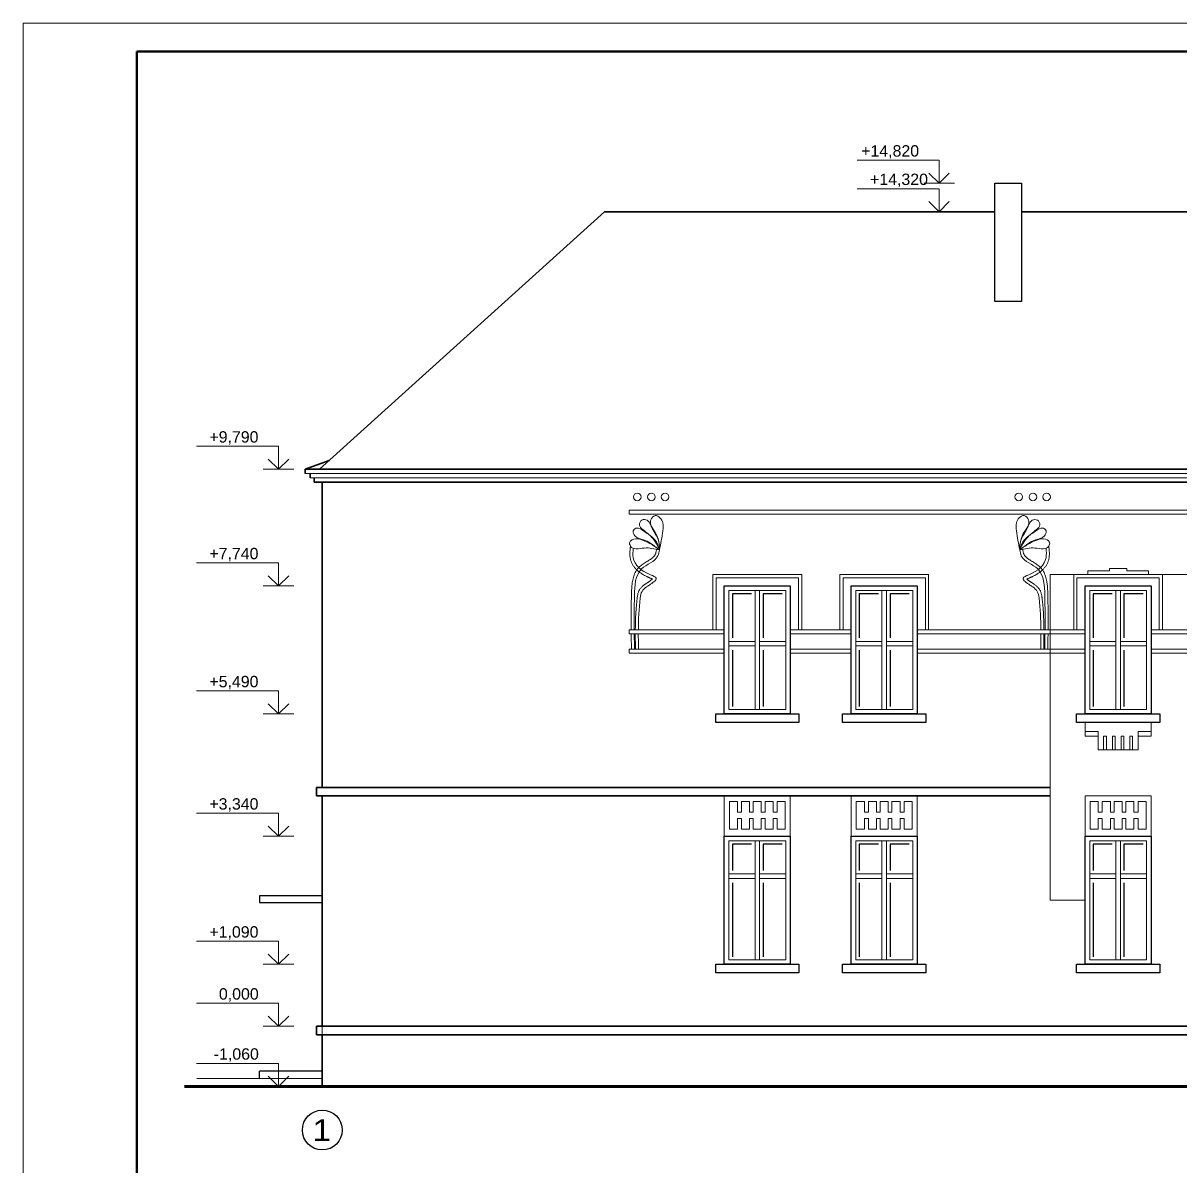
# Model space of a CAD drawing. Header units: millimetres. Extents: x 752233 to 2620908, y -654617 to -58944.
# Drawn here: x 1306958 to 1327299, y -292714 to -272613 of the extents above; entities that cross this region are included whole.
import ezdxf

# ---------------------------------------------------------------- set-up
doc = ezdxf.new("R2010")
doc.units = ezdxf.units.MM
doc.header["$LTSCALE"] = 90
doc.linetypes.add('DASHDOT', pattern=[25.4, 12.7, -6.35, 0, -6.35])
doc.layers.get('0').update_dxf_attribs({"lineweight": 15})
doc.layers.add('Frame', color=3, linetype='Continuous', lineweight=0, plot=False)
doc.styles.add('ar40', font='ar.shx', dxfattribs={"width": 0.8})
doc.styles.add('style2', font='ARIAL.TTF')

# ---------------------------------------------------------------- blocks, each defined once
blk = doc.blocks.new('otmet_tl')
at = {"color": 0, "linetype": 'ByBlock'}
for p, q in [((-16, 4.5), (0, 4.5)), ((0, 0), (0, 4.5)), ((-3, 0), (3, 0)), ((0, 0), (-2, 2)), ((2, 2), (0, 0))]:
    blk.add_line(p, q, dxfattribs=at)
at = {"color": 0, "linetype": 'ByBlock', "style": 'ar40', "width": 0.9}
blk.add_attdef('OTM', (-12.9, 5.7), '', height=2, dxfattribs=at)

msp = doc.modelspace()

# ---------------------------------------------------------------- linework, layer by layer
at = {"color": 250, "linetype": 'ByBlock', "ltscale": 4}
for p, q in [((1306957.9, -272613.1), (1306957.9, -312763.1)), ((1393313.3, -272613.1), (1306957.9, -272613.1))]:
    msp.add_line(p, q, dxfattribs=at)
at = {"color": 7, "lineweight": 50}
for q in [(1308957.9, -312263.1), (1392813.3, -273113.1)]:
    msp.add_line((1308957.9, -273113.1), q, dxfattribs=at)
at = {"color": 250, "lineweight": 35}
for p, q in [((1317173.4, -275927.7), (1312162.2, -280454.6)), ((1324031.7, -275927.7), (1317173.4, -275927.7)), ((1331409.3, -275927.7), (1324501.7, -275927.7)), ((1311913.4, -280454.6), (1312336.3, -280297.3)), ((1311913.4, -280529.6), (1311913.4, -280454.6)), ((1338903.4, -280454.6), (1311913.4, -280454.6)), ((1312003.4, -280604.6), (1312003.4, -280529.6)), ((1312073.4, -280679.6), (1312073.4, -280604.6)), ((1338743.4, -280679.6), (1312073.4, -280679.6)), ((1312213.4, -286044.6), (1312213.4, -280679.6)), ((1312113.4, -286194.6), (1312113.4, -286044.6)), ((1325003.8, -286044.6), (1312113.4, -286044.6)), ((1325003.8, -286194.6), (1312113.4, -286194.6)), ((1312213.4, -290244.6), (1312213.4, -286194.6)), ((1312113.4, -290394.6), (1312113.4, -290244.6)), ((1345903.4, -290244.6), (1312113.4, -290244.6)), ((1345903.4, -290394.6), (1312113.4, -290394.6)), ((1312213.4, -290394.6), (1312213.4, -291300.2))]:
    msp.add_line(p, q, dxfattribs=at)
at = {"color": 250, "lineweight": 15}
for p, q in [((1338903.4, -280529.6), (1311913.4, -280529.6)), ((1338813.4, -280604.6), (1312003.4, -280604.6)), ((1317603.4, -281174.2), (1338653.4, -281174.2)), ((1317603.4, -281244.2), (1317603.4, -281174.2)), ((1317603.4, -281244.2), (1338653.4, -281244.2)), ((1325003.8, -288029.6), (1325003.8, -282304.6)), ((1325416.8, -282304.6), (1325003.8, -282304.6)), ((1326976.8, -282304.6), (1327646.8, -282304.6)), ((1319816.8, -282584.6), (1319816.8, -284674.6)), ((1319896.8, -282584.6), (1319896.8, -284674.6)), ((1322046.8, -282584.6), (1322046.8, -284674.6)), ((1322126.8, -282584.6), (1322126.8, -284674.6)), ((1326156.8, -282584.6), (1326156.8, -284674.6)), ((1326236.8, -282584.6), (1326236.8, -284674.6)), ((1317603.4, -283274.2), (1319276.8, -283274.2)), ((1317603.4, -283344.2), (1317603.4, -283274.2)), ((1317603.4, -283344.2), (1319276.8, -283344.2)), ((1319076.8, -283274.2), (1319276.8, -283274.2)), ((1320436.8, -283274.2), (1320636.8, -283274.2)), ((1320436.8, -283274.2), (1321506.8, -283274.2)), ((1320436.8, -283344.2), (1321506.8, -283344.2)), ((1321306.8, -283274.2), (1321506.8, -283274.2)), ((1322666.8, -283274.2), (1322866.8, -283274.2)), ((1322666.8, -283274.2), (1325616.8, -283274.2)), ((1322666.8, -283344.2), (1325616.8, -283344.2)), ((1325416.8, -283274.2), (1325616.8, -283274.2)), ((1326776.8, -283274.2), (1326976.8, -283274.2)), ((1326776.8, -283274.2), (1327846.8, -283274.2)), ((1326776.8, -283344.2), (1327846.8, -283344.2)), ((1319356.8, -283479.2), (1319816.8, -283479.2)), ((1319896.8, -283479.2), (1320356.8, -283479.2)), ((1321586.8, -283479.2), (1322046.8, -283479.2)), ((1322126.8, -283479.2), (1322586.8, -283479.2)), ((1325696.8, -283479.2), (1326156.8, -283479.2)), ((1326236.8, -283479.2), (1326696.8, -283479.2)), ((1317603.4, -283614.2), (1319276.8, -283614.2)), ((1317603.4, -283684.2), (1317603.4, -283614.2)), ((1317603.4, -283684.2), (1319276.8, -283684.2)), ((1319356.8, -283559.2), (1319816.8, -283559.2)), ((1319896.8, -283559.2), (1320356.8, -283559.2)), ((1320436.8, -283614.2), (1321506.8, -283614.2)), ((1320436.8, -283684.2), (1321506.8, -283684.2)), ((1321586.8, -283559.2), (1322046.8, -283559.2)), ((1322126.8, -283559.2), (1322586.8, -283559.2)), ((1322666.8, -283614.2), (1325616.8, -283614.2)), ((1322666.8, -283684.2), (1325616.8, -283684.2)), ((1325696.8, -283559.2), (1326156.8, -283559.2)), ((1326236.8, -283559.2), (1326696.8, -283559.2)), ((1326776.8, -283614.2), (1327846.8, -283614.2)), ((1326776.8, -283684.2), (1327846.8, -283684.2)), ((1325941.5, -285144.6), (1325990.2, -285144.6)), ((1325941.5, -285144.6), (1325941.5, -285384.6)), ((1325990.2, -285144.6), (1325990.2, -285384.6)), ((1326095, -285144.6), (1326143.7, -285144.6)), ((1326095, -285144.6), (1326095, -285384.6)), ((1326143.7, -285144.6), (1326143.7, -285384.6)), ((1326249.9, -285144.6), (1326298.6, -285144.6)), ((1326249.9, -285144.6), (1326249.9, -285384.6)), ((1326298.6, -285144.6), (1326298.6, -285384.6)), ((1326403.4, -285144.6), (1326452, -285144.6)), ((1326403.4, -285144.6), (1326403.4, -285384.6)), ((1326452, -285144.6), (1326452, -285384.6)), ((1319507.5, -286291.1), (1319507.5, -286479.2)), ((1319578.4, -286291.1), (1319578.4, -286479.2)), ((1319720.1, -286291.1), (1319720.1, -286479.2)), ((1319785.9, -286291.1), (1319785.9, -286479.2)), ((1319927.6, -286291.1), (1319927.6, -286479.2)), ((1319993.5, -286291.1), (1319993.5, -286479.2)), ((1320135.2, -286291.1), (1320135.2, -286479.2)), ((1320206.1, -286291.1), (1320206.1, -286479.2)), ((1321737.5, -286291.1), (1321737.5, -286479.2)), ((1321808.4, -286291.1), (1321808.4, -286479.2)), ((1321950.1, -286291.1), (1321950.1, -286479.2)), ((1322015.9, -286291.1), (1322015.9, -286479.2)), ((1322157.6, -286291.1), (1322157.6, -286479.2)), ((1322223.5, -286291.1), (1322223.5, -286479.2)), ((1322365.2, -286291.1), (1322365.2, -286479.2)), ((1322436.1, -286291.1), (1322436.1, -286479.2)), ((1325847.5, -286291.1), (1325847.5, -286479.2)), ((1325918.4, -286291.1), (1325918.4, -286479.2)), ((1326060.1, -286291.1), (1326060.1, -286479.2)), ((1326125.9, -286291.1), (1326125.9, -286479.2)), ((1326267.6, -286291.1), (1326267.6, -286479.2)), ((1326333.5, -286291.1), (1326333.5, -286479.2)), ((1326475.2, -286291.1), (1326475.2, -286479.2)), ((1326546.1, -286291.1), (1326546.1, -286479.2)), ((1319507.5, -286479.2), (1319578.4, -286479.2)), ((1319507.5, -286592.8), (1319578.4, -286592.8)), ((1319507.5, -286592.8), (1319507.5, -286781)), ((1319578.4, -286592.8), (1319578.4, -286781)), ((1319720.1, -286479.2), (1319785.9, -286479.2)), ((1319720.1, -286592.8), (1319785.9, -286592.8)), ((1319720.1, -286592.8), (1319720.1, -286781)), ((1319785.9, -286592.8), (1319785.9, -286781)), ((1319927.6, -286479.2), (1319993.5, -286479.2)), ((1319927.6, -286592.8), (1319993.5, -286592.8)), ((1319927.6, -286592.8), (1319927.6, -286781)), ((1319993.5, -286592.8), (1319993.5, -286781)), ((1320135.2, -286479.2), (1320206.1, -286479.2)), ((1320135.2, -286592.8), (1320206.1, -286592.8)), ((1320135.2, -286592.8), (1320135.2, -286781)), ((1320206.1, -286592.8), (1320206.1, -286781)), ((1321737.5, -286479.2), (1321808.4, -286479.2)), ((1321737.5, -286592.8), (1321808.4, -286592.8)), ((1321737.5, -286592.8), (1321737.5, -286781)), ((1321808.4, -286592.8), (1321808.4, -286781)), ((1321950.1, -286479.2), (1322015.9, -286479.2)), ((1321950.1, -286592.8), (1322015.9, -286592.8)), ((1321950.1, -286592.8), (1321950.1, -286781)), ((1322015.9, -286592.8), (1322015.9, -286781)), ((1322157.6, -286479.2), (1322223.5, -286479.2)), ((1322157.6, -286592.8), (1322223.5, -286592.8)), ((1322157.6, -286592.8), (1322157.6, -286781)), ((1322223.5, -286592.8), (1322223.5, -286781)), ((1322365.2, -286479.2), (1322436.1, -286479.2)), ((1322365.2, -286592.8), (1322436.1, -286592.8)), ((1322365.2, -286592.8), (1322365.2, -286781)), ((1322436.1, -286592.8), (1322436.1, -286781)), ((1325847.5, -286479.2), (1325918.4, -286479.2)), ((1325847.5, -286592.8), (1325918.4, -286592.8)), ((1325847.5, -286592.8), (1325847.5, -286781)), ((1325918.4, -286592.8), (1325918.4, -286781)), ((1326060.1, -286479.2), (1326125.9, -286479.2)), ((1326060.1, -286592.8), (1326125.9, -286592.8)), ((1326060.1, -286592.8), (1326060.1, -286781)), ((1326125.9, -286592.8), (1326125.9, -286781)), ((1326267.6, -286479.2), (1326333.5, -286479.2)), ((1326267.6, -286592.8), (1326333.5, -286592.8)), ((1326267.6, -286592.8), (1326267.6, -286781)), ((1326333.5, -286592.8), (1326333.5, -286781)), ((1326475.2, -286479.2), (1326546.1, -286479.2)), ((1326475.2, -286592.8), (1326546.1, -286592.8)), ((1326475.2, -286592.8), (1326475.2, -286781)), ((1326546.1, -286592.8), (1326546.1, -286781)), ((1319816.8, -286984.6), (1319816.8, -289074.6)), ((1319896.8, -286984.6), (1319896.8, -289074.6)), ((1322046.8, -286984.6), (1322046.8, -289074.6)), ((1322126.8, -286984.6), (1322126.8, -289074.6)), ((1326156.8, -286984.6), (1326156.8, -289074.6)), ((1326236.8, -286984.6), (1326236.8, -289074.6)), ((1319356.8, -287567), (1319816.8, -287567)), ((1319896.8, -287567), (1320356.8, -287567)), ((1321586.8, -287567), (1322046.8, -287567)), ((1322126.8, -287567), (1322586.8, -287567)), ((1325696.8, -287567), (1326156.8, -287567)), ((1326236.8, -287567), (1326696.8, -287567)), ((1319356.8, -287647), (1319816.8, -287647)), ((1319896.8, -287647), (1320356.8, -287647)), ((1321586.8, -287647), (1322046.8, -287647)), ((1322126.8, -287647), (1322586.8, -287647)), ((1325696.8, -287647), (1326156.8, -287647)), ((1326236.8, -287647), (1326696.8, -287647)), ((1325616.8, -288029.6), (1325003.8, -288029.6)), ((1312213.4, -291162.4), (1310012.1, -291162.4))]:
    msp.add_line(p, q, dxfattribs=at)
at = {"color": 1, "linetype": 'DASHDOT', "ltscale": 0.9}
msp.add_line((1312213.4, -290241.8), (1312213.4, -291717.8), dxfattribs=at)
at = {"color": 250, "lineweight": 25}
for p in [(1312213.4, -291029.8), (1311113.4, -291162.4)]:
    msp.add_line(p, (1311113.4, -291029.8), dxfattribs=at)
at = {"color": 250, "lineweight": 60}
msp.add_line((1391199.6, -291300.2), (1309795.2, -291300.2), dxfattribs=at)
at = {"color": 250, "lineweight": 30}
for points in [[(1324501.7, -275427.7), (1324501.7, -277506.8), (1324031.7, -277506.8), (1324031.7, -275427.7)], [(1319276.8, -282504.6), (1320436.8, -282504.6), (1320436.8, -284754.6), (1319276.8, -284754.6)], [(1321506.8, -282504.6), (1322666.8, -282504.6), (1322666.8, -284754.6), (1321506.8, -284754.6)], [(1325616.8, -282504.6), (1326776.8, -282504.6), (1326776.8, -284754.6), (1325616.8, -284754.6)], [(1319126.8, -284754.6), (1320586.8, -284754.6), (1320586.8, -284904.6), (1319126.8, -284904.6)], [(1321356.8, -284754.6), (1322816.8, -284754.6), (1322816.8, -284904.6), (1321356.8, -284904.6)], [(1325466.8, -284754.6), (1326926.8, -284754.6), (1326926.8, -284904.6), (1325466.8, -284904.6)], [(1319276.8, -286904.6), (1320436.8, -286904.6), (1320436.8, -289154.6), (1319276.8, -289154.6)], [(1321506.8, -286904.6), (1322666.8, -286904.6), (1322666.8, -289154.6), (1321506.8, -289154.6)], [(1325616.8, -286904.6), (1326776.8, -286904.6), (1326776.8, -289154.6), (1325616.8, -289154.6)], [(1319126.8, -289154.6), (1320586.8, -289154.6), (1320586.8, -289304.6), (1319126.8, -289304.6)], [(1321356.8, -289154.6), (1322816.8, -289154.6), (1322816.8, -289304.6), (1321356.8, -289304.6)], [(1325466.8, -289154.6), (1326926.8, -289154.6), (1326926.8, -289304.6), (1325466.8, -289304.6)]]:
    msp.add_lwpolyline(points, close=True, dxfattribs=at)
at = {"color": 250, "lineweight": 15}
for points in [[(1319076.8, -283274.2), (1319076.8, -282304.6), (1320636.8, -282304.6), (1320636.8, -283274.2)], [(1321306.8, -283274.2), (1321306.8, -282304.6), (1322866.8, -282304.6), (1322866.8, -283274.2)], [(1325416.8, -283274.2), (1325416.8, -282304.6), (1326976.8, -282304.6), (1326976.8, -283274.2)], [(1325664.2, -282304.6), (1325664.2, -282239.1), (1326045.1, -282239.1), (1326045.1, -282199.3), (1326196.8, -282199.3)], [(1326729.4, -282304.6), (1326729.4, -282239.1), (1326348.5, -282239.1), (1326348.5, -282199.3), (1326196.8, -282199.3)], [(1319133.6, -283274.2), (1319133.6, -282361.4), (1320580, -282361.4), (1320580, -283274.2)], [(1321363.6, -283274.2), (1321363.6, -282361.4), (1322810, -282361.4), (1322810, -283274.2)], [(1325473.6, -283274.2), (1325473.6, -282361.4), (1326920, -282361.4), (1326920, -283274.2)], [(1325616.8, -284904.6), (1325616.8, -285144.6), (1325846.8, -285144.6), (1325846.8, -285384.6), (1326546.8, -285384.6), (1326546.8, -285144.6), (1326776.8, -285144.6), (1326776.8, -284904.6)], [(1325616.8, -285064.6), (1325846.8, -285064.6), (1325846.8, -285144.6)], [(1326776.8, -285064.6), (1326546.8, -285064.6), (1326546.8, -285144.6)], [(1319507.5, -286781), (1319365.8, -286781), (1319365.8, -286291.1), (1319507.5, -286291.1)], [(1319578.4, -286291.1), (1319720.1, -286291.1)], [(1319785.9, -286291.1), (1319927.6, -286291.1)], [(1320135.2, -286291.1), (1319993.5, -286291.1)], [(1320206.1, -286781), (1320347.8, -286781), (1320347.8, -286291.1), (1320206.1, -286291.1)], [(1321737.5, -286781), (1321595.8, -286781), (1321595.8, -286291.1), (1321737.5, -286291.1)], [(1321808.4, -286291.1), (1321950.1, -286291.1)], [(1322015.9, -286291.1), (1322157.6, -286291.1)], [(1322365.2, -286291.1), (1322223.5, -286291.1)], [(1322436.1, -286781), (1322577.8, -286781), (1322577.8, -286291.1), (1322436.1, -286291.1)], [(1325847.5, -286781), (1325705.8, -286781), (1325705.8, -286291.1), (1325847.5, -286291.1)], [(1325918.4, -286291.1), (1326060.1, -286291.1)], [(1326125.9, -286291.1), (1326267.6, -286291.1)], [(1326475.2, -286291.1), (1326333.5, -286291.1)], [(1326546.1, -286781), (1326687.8, -286781), (1326687.8, -286291.1), (1326546.1, -286291.1)], [(1319720.1, -286781), (1319578.4, -286781)], [(1319927.6, -286781), (1319785.9, -286781)], [(1319993.5, -286781), (1320135.2, -286781)], [(1321950.1, -286781), (1321808.4, -286781)], [(1322157.6, -286781), (1322015.9, -286781)], [(1322223.5, -286781), (1322365.2, -286781)], [(1326060.1, -286781), (1325918.4, -286781)], [(1326267.6, -286781), (1326125.9, -286781)], [(1326333.5, -286781), (1326475.2, -286781)]]:
    msp.add_lwpolyline(points, dxfattribs=at)
for points in [[(1319356.8, -282584.6), (1320356.8, -282584.6), (1320356.8, -284674.6), (1319356.8, -284674.6)], [(1321586.8, -282584.6), (1322586.8, -282584.6), (1322586.8, -284674.6), (1321586.8, -284674.6)], [(1325696.8, -282584.6), (1326696.8, -282584.6), (1326696.8, -284674.6), (1325696.8, -284674.6)], [(1319276.8, -286194.6), (1320436.8, -286194.6), (1320436.8, -286904.6), (1319276.8, -286904.6)], [(1321506.8, -286194.6), (1322666.8, -286194.6), (1322666.8, -286904.6), (1321506.8, -286904.6)], [(1325616.8, -286194.6), (1326776.8, -286194.6), (1326776.8, -286904.6), (1325616.8, -286904.6)], [(1319356.8, -286984.6), (1320356.8, -286984.6), (1320356.8, -289074.6), (1319356.8, -289074.6)], [(1321586.8, -286984.6), (1322586.8, -286984.6), (1322586.8, -289074.6), (1321586.8, -289074.6)], [(1325696.8, -286984.6), (1326696.8, -286984.6), (1326696.8, -289074.6), (1325696.8, -289074.6)]]:
    msp.add_lwpolyline(points, close=True, dxfattribs=at)
at = {"color": 250, "lineweight": 30}
for points in [[(1319754.1, -282641.7), (1319419.5, -282641.7), (1319419.5, -283415.2)], [(1320294.1, -282641.7), (1319959.5, -282641.7), (1319959.5, -283415.2)], [(1321984.1, -282641.7), (1321649.5, -282641.7), (1321649.5, -283415.2)], [(1322524.1, -282641.7), (1322189.5, -282641.7), (1322189.5, -283415.2)], [(1326094.1, -282641.7), (1325759.5, -282641.7), (1325759.5, -283415.2)], [(1326634.1, -282641.7), (1326299.5, -282641.7), (1326299.5, -283415.2)], [(1319419.5, -283632.4), (1319419.5, -284626)], [(1319959.5, -283632.4), (1319959.5, -284626)], [(1321649.5, -283632.4), (1321649.5, -284626)], [(1322189.5, -283632.4), (1322189.5, -284626)], [(1325759.5, -283632.4), (1325759.5, -284626)], [(1326299.5, -283632.4), (1326299.5, -284626)], [(1319754.1, -287041.7), (1319419.5, -287041.7), (1319419.5, -287503)], [(1320294.1, -287041.7), (1319959.5, -287041.7), (1319959.5, -287503)], [(1321984.1, -287041.7), (1321649.5, -287041.7), (1321649.5, -287503)], [(1322524.1, -287041.7), (1322189.5, -287041.7), (1322189.5, -287503)], [(1326094.1, -287041.7), (1325759.5, -287041.7), (1325759.5, -287503)], [(1326634.1, -287041.7), (1326299.5, -287041.7), (1326299.5, -287503)], [(1319419.5, -287720.2), (1319419.5, -289026)], [(1319959.5, -287720.2), (1319959.5, -289026)], [(1321649.5, -287720.2), (1321649.5, -289026)], [(1322189.5, -287720.2), (1322189.5, -289026)], [(1325759.5, -287720.2), (1325759.5, -289026)], [(1326299.5, -287720.2), (1326299.5, -289026)]]:
    msp.add_lwpolyline(points, dxfattribs=at)
at = {"color": 250, "lineweight": 25}
msp.add_lwpolyline([(1312213.4, -287949.8), (1311113.4, -287949.8), (1311113.4, -288069.8), (1312213.4, -288069.8)], close=True, dxfattribs=at)
at = {"color": 250, "lineweight": 15}
for centre in [(1317747.2, -280940.3), (1317997.2, -280940.3), (1318235.6, -280940.3), (1324450.7, -280940.3), (1324700.7, -280940.3), (1324939.1, -280940.3)]:
    msp.add_circle(centre, 66.6, dxfattribs=at)
at = {"color": 7, "lineweight": 30, "ltscale": 2}
msp.add_circle((1312213.6, -292067.8), 350, dxfattribs=at)
at = {"color": 250, "lineweight": 15}
for points in [[(1318138.9, -281871.4), (1318197.3, -281536), (1318197.3, -281394.3), (1318146.7, -281306.8), (1318062.1, -281267), (1317985.4, -281343.8), (1317985.4, -281429.9), (1318051, -281543.6), (1318127, -281720.6), (1318138.9, -281871.4)], [(1324468.3, -281871.4), (1324409.9, -281536), (1324409.9, -281394.3), (1324460.5, -281306.8), (1324545, -281267), (1324621.8, -281343.8), (1324621.8, -281429.9), (1324556.1, -281543.6), (1324480.2, -281720.6), (1324468.3, -281871.4)], [(1318138.9, -281871.4), (1317972.4, -281619.7), (1317845.3, -281532.1), (1317743.3, -281486.4), (1317676.9, -281535.1), (1317706.7, -281626.7), (1317860.2, -281694.6), (1317976.8, -281752.8), (1318138.9, -281871.4)], [(1318138.9, -281871.4), (1318104.9, -281660.1), (1318013.6, -281508.7), (1317899.7, -281339.8), (1317810.3, -281362), (1317791.2, -281453.2), (1317866.4, -281532.2), (1317962.3, -281609.2), (1318083.2, -281729.5), (1318138.9, -281871.4)], [(1324468.3, -281871.4), (1324502.2, -281660.1), (1324593.6, -281508.7), (1324707.5, -281339.8), (1324796.8, -281362), (1324816, -281453.2), (1324740.8, -281532.2), (1324644.9, -281609.2), (1324523.9, -281729.5), (1324468.3, -281871.4)], [(1324468.3, -281871.4), (1324634.8, -281619.7), (1324761.9, -281532.1), (1324863.8, -281486.4), (1324930.2, -281535.1), (1324900.4, -281626.7), (1324747, -281694.6), (1324630.4, -281752.8), (1324468.3, -281871.4)], [(1318138.9, -281871.4), (1317872, -281837.7), (1317726.7, -281851.4), (1317630.4, -281808.1), (1317615.2, -281733.7), (1317723, -281677.2), (1317854.9, -281703.8), (1317968.7, -281756.7), (1318138.9, -281871.4)], [(1324468.3, -281871.4), (1324735.2, -281837.7), (1324880.5, -281851.4), (1324976.8, -281808.1), (1324992, -281733.7), (1324884.2, -281677.2), (1324752.3, -281703.8), (1324638.5, -281756.7), (1324468.3, -281871.4)], [(1317676.5, -281841.1), (1317676.5, -282006.7), (1317979.2, -282309.3), (1318080.6, -282367.9), (1317960, -282488.5), (1317908.7, -282522.7)], [(1324930.6, -281841.1), (1324930.6, -282006.7), (1324628, -282309.3), (1324526.6, -282367.9), (1324647.2, -282488.5), (1324698.5, -282522.7)]]:
    msp.add_spline(points, degree=3, dxfattribs=at)
for points, knots in [([(1317630, -281807.6), (1317622.6, -281849.6), (1317621.6, -281862.4), (1317619.8, -281888.4), (1317619.1, -281901.6), (1317618.2, -281928.1), (1317618.1, -281941.5), (1317618.8, -281968.4), (1317619.7, -281982), (1317622.1, -282002.2), (1317623.1, -282008.9), (1317625.9, -282025.2), (1317628, -282034.8), (1317632.9, -282053.6), (1317635.8, -282062.8), (1317644.6, -282087.5), (1317651.2, -282102.6), (1317666.5, -282131.7), (1317675.2, -282145.8), (1317694.3, -282172.8), (1317704.7, -282185.8), (1317727.2, -282210.8), (1317739.3, -282222.7), (1317764.9, -282245.6), (1317778.4, -282256.6), (1317806.8, -282277.5), (1317821.7, -282287.6), (1317861.5, -282312.1), (1317887.3, -282325.9), (1317919.6, -282341.2), (1317924.8, -282343.6), (1317933.9, -282347.7), (1317937.6, -282349.4), (1317944.3, -282352.3), (1317947.2, -282353.5), (1317952.1, -282355.6), (1317954.1, -282356.4), (1317958.4, -282358.2), (1317960.6, -282359.1), (1317964.9, -282360.9), (1317967.1, -282361.7), (1317973.5, -282364.3), (1317977.7, -282366), (1317987.4, -282369.9), (1317992.9, -282372.1), (1318003.1, -282376.3), (1318007.9, -282378.4), (1318013.6, -282380.9), (1318014.8, -282381.5), (1318016, -282382)], [0, 0, 0, 0, 36.8265915, 36.8265915, 73.653183, 73.653183, 110.4797745, 110.4797745, 147.306366, 147.306366, 165.3550279, 165.3550279, 191.4630406, 191.4630406, 217.5710533, 217.5710533, 262.3217464, 262.3217464, 307.0724395, 307.0724395, 351.8231327, 351.8231327, 396.5738258, 396.5738258, 441.3245189, 441.3245189, 486.0752121, 486.0752121, 556.2493509, 556.2493509, 569.5589449, 569.5589449, 579.1058559, 579.1058559, 586.2364172, 586.2364172, 591.2998485, 591.2998485, 596.6770537, 596.6770537, 602.0542588, 602.0542588, 612.8086691, 612.8086691, 627.5065501, 627.5065501, 642.2044311, 642.2044311, 646.478024, 646.478024, 646.478024, 646.478024]), ([(1318087.2, -281859.5), (1318085.1, -281870.8), (1318083.6, -281879.2), (1318080.4, -281895.5), (1318078.8, -281903.3), (1318075.2, -281918.1), (1318073.3, -281925), (1318069.6, -281936.7), (1318067.8, -281941.5), (1318065.3, -281947.4), (1318064.6, -281948.8), (1318063.6, -281951.1), (1318063.2, -281952), (1318061.6, -281955.2), (1318060.4, -281957.4), (1318056.4, -281964.5), (1318053.3, -281969.1), (1318046.5, -281978.3), (1318042.7, -281982.9), (1318034.5, -281991.9), (1318030, -281996.4), (1318020.4, -282005.3), (1318015.3, -282009.7), (1318004.4, -282018.4), (1317998.6, -282022.8), (1317983.5, -282033.7), (1317973.7, -282040.2), (1317953.3, -282053.2), (1317942.7, -282059.7), (1317920.9, -282072.9), (1317909.7, -282079.5), (1317887.1, -282093.3), (1317875.7, -282100.3), (1317852.9, -282115.1), (1317841.6, -282122.8), (1317819.2, -282139.2), (1317808.3, -282147.9), (1317794.9, -282159.8), (1317792.1, -282162.4), (1317787.4, -282166.8), (1317785.5, -282168.6), (1317781.9, -282172.2), (1317780.1, -282174), (1317774.7, -282179.6), (1317771.2, -282183.3), (1317761, -282194.8), (1317754.6, -282202.6), (1317739.1, -282223.4), (1317730.6, -282236.6), (1317715.1, -282263.7), (1317708.2, -282277.6), (1317695.9, -282306.1), (1317690.5, -282320.6), (1317680.8, -282350.1), (1317676.7, -282365), (1317669.4, -282395.3), (1317666.2, -282410.5), (1317659.4, -282449.8), (1317656.3, -282473.9), (1317651.5, -282522.3), (1317649.8, -282546.6), (1317647.3, -282595), (1317646.5, -282619.1), (1317645.7, -282650), (1317645.5, -282657.1), (1317645.2, -282670.4), (1317645.1, -282676.6), (1317644.8, -282689), (1317644.7, -282695.1), (1317644.3, -282713.6), (1317644.1, -282725.9), (1317643.4, -282762.6), (1317643, -282786.9), (1317642, -282859.3), (1317641.5, -282906.8), (1317640.6, -283047.8), (1317640.7, -283139.4), (1317641.3, -283244.6), (1317641.4, -283259.4), (1317641.5, -283274.2)], [0, 0, 0, 0, 25.7332937, 25.7332937, 51.4665874, 51.4665874, 77.199881, 77.199881, 97.9560649, 97.9560649, 104.5029014, 104.5029014, 108.9260735, 108.9260735, 120.4320502, 120.4320502, 144.7137772, 144.7137772, 168.9955042, 168.9955042, 193.2772312, 193.2772312, 217.5589582, 217.5589582, 241.8406852, 241.8406852, 278.6745863, 278.6745863, 315.5084874, 315.5084874, 352.3423885, 352.3423885, 389.1762896, 389.1762896, 426.0101907, 426.0101907, 462.8440918, 462.8440918, 472.7566319, 472.7566319, 479.4596739, 479.4596739, 486.1627158, 486.1627158, 499.5687998, 499.5687998, 526.3809676, 526.3809676, 568.5230853, 568.5230853, 610.6652029, 610.6652029, 652.8073206, 652.8073206, 694.9494382, 694.9494382, 737.0915559, 737.0915559, 802.4284236, 802.4284236, 867.7652914, 867.7652914, 933.1021591, 933.1021591, 952.56603, 952.56603, 969.774606, 969.774606, 986.983182, 986.983182, 1021.400334, 1021.400334, 1090.2346379, 1090.2346379, 1227.9032457, 1227.9032457, 1503.2404614, 1503.2404614, 1548.581059, 1548.581059, 1548.581059, 1548.581059]), ([(1318138.9, -281871.4), (1318132.4, -281907.5), (1318103.7, -282068.7), (1317714.4, -282175.7), (1317693.7, -282723), (1317693.2, -283082.6), (1317694.6, -283274.2)], [0, 0, 0, 0, 106.6883158, 475.3530894, 960.781268, 1548.9696341, 1548.9696341, 1548.9696341, 1548.9696341]), ([(1324468.3, -281871.4), (1324474.8, -281907.5), (1324503.5, -282068.7), (1324892.8, -282175.7), (1324913.4, -282723), (1324914, -283082.6), (1324912.6, -283274.2)], [0, 0, 0, 0, 106.6883158, 475.3530894, 960.781268, 1548.9696341, 1548.9696341, 1548.9696341, 1548.9696341]), ([(1324520, -281859.5), (1324522.1, -281870.8), (1324523.6, -281879.2), (1324526.8, -281895.5), (1324528.4, -281903.3), (1324532, -281918.1), (1324533.9, -281925), (1324537.6, -281936.7), (1324539.4, -281941.5), (1324541.9, -281947.4), (1324542.5, -281948.8), (1324543.6, -281951.1), (1324544, -281952), (1324545.6, -281955.2), (1324546.8, -281957.4), (1324550.8, -281964.5), (1324553.9, -281969.1), (1324560.7, -281978.3), (1324564.5, -281982.9), (1324572.7, -281991.9), (1324577.2, -281996.4), (1324586.8, -282005.3), (1324591.9, -282009.7), (1324602.8, -282018.4), (1324608.6, -282022.8), (1324623.7, -282033.7), (1324633.5, -282040.2), (1324653.8, -282053.2), (1324664.5, -282059.7), (1324686.3, -282072.9), (1324697.5, -282079.5), (1324720.1, -282093.3), (1324731.5, -282100.3), (1324754.3, -282115.1), (1324765.6, -282122.8), (1324787.9, -282139.2), (1324798.9, -282147.9), (1324812.3, -282159.8), (1324815.1, -282162.4), (1324819.8, -282166.8), (1324821.6, -282168.6), (1324825.3, -282172.2), (1324827.1, -282174), (1324832.5, -282179.6), (1324836, -282183.3), (1324846.1, -282194.8), (1324852.5, -282202.6), (1324868, -282223.4), (1324876.6, -282236.6), (1324892.1, -282263.7), (1324899, -282277.6), (1324911.3, -282306.1), (1324916.7, -282320.6), (1324926.3, -282350.1), (1324930.5, -282365), (1324937.8, -282395.3), (1324940.9, -282410.5), (1324947.8, -282449.8), (1324950.9, -282473.9), (1324955.7, -282522.3), (1324957.4, -282546.6), (1324959.9, -282595), (1324960.6, -282619.1), (1324961.5, -282650), (1324961.6, -282657.1), (1324961.9, -282670.4), (1324962.1, -282676.6), (1324962.3, -282689), (1324962.5, -282695.1), (1324962.9, -282713.6), (1324963.1, -282725.9), (1324963.8, -282762.6), (1324964.2, -282786.9), (1324965.2, -282859.3), (1324965.7, -282906.8), (1324966.6, -283047.8), (1324966.5, -283139.4), (1324965.9, -283244.6), (1324965.8, -283259.4), (1324965.7, -283274.2)], [0, 0, 0, 0, 25.7332937, 25.7332937, 51.4665874, 51.4665874, 77.199881, 77.199881, 97.9560649, 97.9560649, 104.5029014, 104.5029014, 108.9260735, 108.9260735, 120.4320502, 120.4320502, 144.7137772, 144.7137772, 168.9955042, 168.9955042, 193.2772312, 193.2772312, 217.5589582, 217.5589582, 241.8406852, 241.8406852, 278.6745863, 278.6745863, 315.5084874, 315.5084874, 352.3423885, 352.3423885, 389.1762896, 389.1762896, 426.0101907, 426.0101907, 462.8440918, 462.8440918, 472.7566319, 472.7566319, 479.4596739, 479.4596739, 486.1627158, 486.1627158, 499.5687998, 499.5687998, 526.3809676, 526.3809676, 568.5230853, 568.5230853, 610.6652029, 610.6652029, 652.8073206, 652.8073206, 694.9494382, 694.9494382, 737.0915559, 737.0915559, 802.4284236, 802.4284236, 867.7652914, 867.7652914, 933.1021591, 933.1021591, 952.56603, 952.56603, 969.774606, 969.774606, 986.983182, 986.983182, 1021.400334, 1021.400334, 1090.2346379, 1090.2346379, 1227.9032457, 1227.9032457, 1503.2404614, 1503.2404614, 1548.581059, 1548.581059, 1548.581059, 1548.581059]), ([(1324977.2, -281807.6), (1324984.5, -281849.6), (1324985.6, -281862.4), (1324987.3, -281888.4), (1324988.1, -281901.6), (1324989, -281928.1), (1324989.1, -281941.5), (1324988.3, -281968.4), (1324987.5, -281982), (1324985.1, -282002.2), (1324984.1, -282008.9), (1324981.3, -282025.2), (1324979.2, -282034.8), (1324974.3, -282053.6), (1324971.4, -282062.8), (1324962.6, -282087.5), (1324956, -282102.6), (1324940.7, -282131.7), (1324932, -282145.8), (1324912.9, -282172.8), (1324902.5, -282185.8), (1324880, -282210.8), (1324867.9, -282222.7), (1324842.3, -282245.6), (1324828.8, -282256.6), (1324800.3, -282277.5), (1324785.5, -282287.6), (1324745.7, -282312.1), (1324719.9, -282325.9), (1324687.5, -282341.2), (1324682.3, -282343.6), (1324673.3, -282347.7), (1324669.5, -282349.4), (1324662.9, -282352.3), (1324660, -282353.5), (1324655.1, -282355.6), (1324653, -282356.4), (1324648.8, -282358.2), (1324646.6, -282359.1), (1324642.3, -282360.9), (1324640.1, -282361.7), (1324633.7, -282364.3), (1324629.5, -282366), (1324619.7, -282369.9), (1324614.3, -282372.1), (1324604.1, -282376.3), (1324599.3, -282378.4), (1324593.6, -282380.9), (1324592.4, -282381.5), (1324591.2, -282382)], [0, 0, 0, 0, 36.8265915, 36.8265915, 73.653183, 73.653183, 110.4797745, 110.4797745, 147.306366, 147.306366, 165.3550279, 165.3550279, 191.4630406, 191.4630406, 217.5710533, 217.5710533, 262.3217464, 262.3217464, 307.0724395, 307.0724395, 351.8231327, 351.8231327, 396.5738258, 396.5738258, 441.3245189, 441.3245189, 486.0752121, 486.0752121, 556.2493509, 556.2493509, 569.5589449, 569.5589449, 579.1058559, 579.1058559, 586.2364172, 586.2364172, 591.2998485, 591.2998485, 596.6770537, 596.6770537, 602.0542588, 602.0542588, 612.8086691, 612.8086691, 627.5065501, 627.5065501, 642.2044311, 642.2044311, 646.478024, 646.478024, 646.478024, 646.478024]), ([(1317875.6, -282481.1), (1317869.3, -282486.2), (1317862.8, -282491.4), (1317849.6, -282502.2), (1317842.9, -282507.9), (1317829.5, -282520), (1317822.8, -282526.4), (1317811.1, -282538.7), (1317806.1, -282544.5), (1317796.3, -282556.9), (1317791.7, -282563.5), (1317786.6, -282571.7), (1317785.9, -282572.9), (1317784.4, -282575.4), (1317783.7, -282576.7), (1317781.6, -282580.4), (1317780.3, -282582.9), (1317776.5, -282590.5), (1317774.1, -282595.6), (1317768.8, -282608.6), (1317766, -282616.5), (1317761.3, -282632.2), (1317759.3, -282640), (1317755.8, -282655.5), (1317754.4, -282663.2), (1317751.8, -282678.3), (1317750.7, -282685.8), (1317749.2, -282696.5), (1317748.8, -282699.8), (1317748.1, -282705.3), (1317747.8, -282707.6), (1317747.3, -282711.6), (1317747.1, -282713.4), (1317746.6, -282717), (1317746.4, -282718.8), (1317745.7, -282724.2), (1317745.3, -282727.8), (1317744, -282738.5), (1317743.2, -282745.7), (1317740.7, -282767.1), (1317739.2, -282781.4), (1317734.8, -282824.1), (1317732.2, -282852.5), (1317725.3, -282937.2), (1317721.9, -282993.2), (1317716, -283124.6), (1317714.3, -283199.7), (1317713.7, -283274.2)], [0, 0, 0, 0, 23.358859, 23.358859, 46.717718, 46.717718, 70.076577, 70.076577, 88.6859348, 88.6859348, 107.2952926, 107.2952926, 110.5532181, 110.5532181, 113.8111436, 113.8111436, 120.3269945, 120.3269945, 133.3586964, 133.3586964, 153.5898429, 153.5898429, 173.8209894, 173.8209894, 194.0521359, 194.0521359, 214.2832824, 214.2832824, 223.5038006, 223.5038006, 229.9025305, 229.9025305, 235.051228, 235.051228, 240.1999255, 240.1999255, 250.4973205, 250.4973205, 271.0921104, 271.0921104, 312.2816903, 312.2816903, 394.66085, 394.66085, 559.4191694, 559.4191694, 783.5252183, 783.5252183, 783.5252183, 783.5252183]), ([(1317908.7, -282522.7), (1317879.3, -282546.1), (1317816.6, -282596), (1317778, -282866.8), (1317768.3, -283092.1), (1317766.7, -283274.2)], [0, 0, 0, 0, 108.8106029, 231.9528902, 783.0584501, 783.0584501, 783.0584501, 783.0584501]), ([(1318016, -282382), (1318013.1, -282384.7), (1318009.8, -282387.6), (1318002.8, -282393.5), (1317999, -282396.5), (1317991, -282402.7), (1317986.8, -282405.8), (1317978.2, -282412.1), (1317973.7, -282415.3), (1317962.6, -282423), (1317955.9, -282427.5), (1317945.3, -282434.6), (1317941.3, -282437.2), (1317935.4, -282441.1), (1317933.5, -282442.4), (1317929.9, -282444.8), (1317928.3, -282445.9), (1317925.2, -282447.9), (1317923.6, -282449), (1317919, -282452), (1317916, -282454), (1317907.3, -282459.8), (1317901.7, -282463.5), (1317890.5, -282471), (1317884.8, -282474.8), (1317879.2, -282478.5)], [786.4880645, 786.4880645, 786.4880645, 786.4880645, 800.3206237, 800.3206237, 814.1531829, 814.1531829, 827.9857421, 827.9857421, 841.8183013, 841.8183013, 862.0259874, 862.0259874, 874.2176192, 874.2176192, 880.4341109, 880.4341109, 885.5393898, 885.5393898, 890.6446687, 890.6446687, 900.8552265, 900.8552265, 921.2763421, 921.2763421, 942.8610096, 942.8610096, 942.8610096, 942.8610096]), ([(1324591.2, -282382), (1324594.1, -282384.7), (1324597.3, -282387.6), (1324604.4, -282393.5), (1324608.2, -282396.5), (1324616.2, -282402.7), (1324620.4, -282405.8), (1324629, -282412.1), (1324633.5, -282415.3), (1324644.5, -282423), (1324651.2, -282427.5), (1324661.9, -282434.6), (1324665.8, -282437.2), (1324671.7, -282441.1), (1324673.7, -282442.4), (1324677.3, -282444.8), (1324678.9, -282445.9), (1324682, -282447.9), (1324683.6, -282449), (1324688.2, -282452), (1324691.1, -282454), (1324699.9, -282459.8), (1324705.5, -282463.5), (1324716.7, -282471), (1324722.3, -282474.8), (1324727.9, -282478.5)], [786.4880645, 786.4880645, 786.4880645, 786.4880645, 800.3206237, 800.3206237, 814.1531829, 814.1531829, 827.9857421, 827.9857421, 841.8183013, 841.8183013, 862.0259874, 862.0259874, 874.2176192, 874.2176192, 880.4341109, 880.4341109, 885.5393898, 885.5393898, 890.6446687, 890.6446687, 900.8552265, 900.8552265, 921.2763421, 921.2763421, 942.8610096, 942.8610096, 942.8610096, 942.8610096]), ([(1324698.5, -282522.7), (1324727.9, -282546.1), (1324790.6, -282596), (1324829.2, -282866.8), (1324838.8, -283092.1), (1324840.4, -283274.2)], [0, 0, 0, 0, 108.8106029, 231.9528902, 783.0584501, 783.0584501, 783.0584501, 783.0584501]), ([(1324731.5, -282481.1), (1324737.8, -282486.2), (1324744.4, -282491.4), (1324757.6, -282502.2), (1324764.3, -282507.9), (1324777.7, -282520), (1324784.4, -282526.4), (1324796, -282538.7), (1324801.1, -282544.5), (1324810.8, -282556.9), (1324815.5, -282563.5), (1324820.6, -282571.7), (1324821.3, -282572.9), (1324822.8, -282575.4), (1324823.5, -282576.7), (1324825.6, -282580.4), (1324826.9, -282582.9), (1324830.7, -282590.5), (1324833, -282595.6), (1324838.4, -282608.6), (1324841.1, -282616.5), (1324845.9, -282632.2), (1324847.9, -282640), (1324851.4, -282655.5), (1324852.8, -282663.2), (1324855.4, -282678.3), (1324856.5, -282685.8), (1324858, -282696.5), (1324858.4, -282699.8), (1324859.1, -282705.3), (1324859.4, -282707.6), (1324859.9, -282711.6), (1324860.1, -282713.4), (1324860.6, -282717), (1324860.8, -282718.8), (1324861.4, -282724.2), (1324861.9, -282727.8), (1324863.2, -282738.5), (1324864, -282745.7), (1324866.4, -282767.1), (1324868, -282781.4), (1324872.4, -282824.1), (1324875, -282852.5), (1324881.8, -282937.2), (1324885.3, -282993.2), (1324891.2, -283124.6), (1324892.9, -283199.7), (1324893.5, -283274.2)], [0, 0, 0, 0, 23.358859, 23.358859, 46.717718, 46.717718, 70.076577, 70.076577, 88.6859348, 88.6859348, 107.2952926, 107.2952926, 110.5532181, 110.5532181, 113.8111436, 113.8111436, 120.3269945, 120.3269945, 133.3586964, 133.3586964, 153.5898429, 153.5898429, 173.8209894, 173.8209894, 194.0521359, 194.0521359, 214.2832824, 214.2832824, 223.5038006, 223.5038006, 229.9025305, 229.9025305, 235.051228, 235.051228, 240.1999255, 240.1999255, 250.4973205, 250.4973205, 271.0921104, 271.0921104, 312.2816903, 312.2816903, 394.66085, 394.66085, 559.4191694, 559.4191694, 783.5252183, 783.5252183, 783.5252183, 783.5252183]), ([(1317713.3, -283344.2), (1317713.3, -283348), (1317713.3, -283351.9), (1317713.4, -283442.3), (1317714.5, -283528.4), (1317715.8, -283614.2)], [853.8095788, 853.8095788, 853.8095788, 853.8095788, 865.3500665, 865.3500665, 1126.9670709, 1126.9670709, 1126.9670709, 1126.9670709]), ([(1324893.8, -283344.2), (1324893.8, -283348), (1324893.8, -283351.9), (1324893.8, -283442.3), (1324892.7, -283528.4), (1324891.4, -283614.2)], [853.8095788, 853.8095788, 853.8095788, 853.8095788, 865.3500665, 865.3500665, 1126.9670709, 1126.9670709, 1126.9670709, 1126.9670709])]:
    msp.add_open_spline(points, degree=3, knots=knots, dxfattribs=at)
for points in [[(1317642.1, -283344.2), (1317642.9, -283435.2), (1317644, -283525.1), (1317645.2, -283614.9)], [(1317695.2, -283344.2), (1317696, -283434.9), (1317697.1, -283524.5), (1317698.2, -283614.2)], [(1317766.4, -283344.2), (1317766.4, -283434.5), (1317767.6, -283524.4), (1317768.9, -283614.2)], [(1324840.8, -283344.2), (1324840.8, -283434.5), (1324839.6, -283524.4), (1324838.3, -283614.2)], [(1324912, -283344.2), (1324911.2, -283434.9), (1324910.1, -283524.5), (1324908.9, -283614.2)], [(1324965.1, -283344.2), (1324964.3, -283435.2), (1324963.1, -283525.1), (1324962, -283614.9)]]:
    msp.add_open_spline(points, degree=3, dxfattribs=at)
at = {"layer": 'Frame', "color": 1, "lineweight": 18, "ltscale": 0.1}
msp.add_lwpolyline([(1335902.9, -272613.1), (1335902.9, -306299.9), (1306957.9, -306299.9), (1306957.9, -272613.1)], close=True, dxfattribs=at)

# ---------------------------------------------------------------- block references
at = {"color": 5, "lineweight": 20, "ltscale": 0.9}
ref = msp.add_blockref('otmet_tl', (1323050.9, -275427.7), dxfattribs=dict(at, xscale=90, yscale=90, zscale=200))
ref.add_attrib('OTM', '+14,820', (1321682, -274958.2), dxfattribs={"color": 0, "linetype": 'ByBlock', "height": 200, "style": 'style2'})
ref = msp.add_blockref('otmet_tl', (1323050, -275927.7), dxfattribs=dict(at, xscale=90, yscale=90, zscale=200))
ref.add_attrib('OTM', '+14,320', (1321837.9, -275458.2), dxfattribs={"color": 0, "linetype": 'ByBlock', "height": 200, "style": 'style2'})
ref = msp.add_blockref('otmet_tl', (1311443.6, -280454.6), dxfattribs=dict(at, xscale=90, yscale=90, zscale=200))
ref.add_attrib('OTM', '+9,790', (1310230.2, -279985.1), dxfattribs={"color": 0, "linetype": 'ByBlock', "height": 200, "style": 'style2'})
ref = msp.add_blockref('otmet_tl', (1311443.6, -282504.6), dxfattribs=dict(at, xscale=90, yscale=90, zscale=200))
ref.add_attrib('OTM', '+7,740', (1310230.2, -282035.1), dxfattribs={"color": 0, "linetype": 'ByBlock', "height": 200, "style": 'style2'})
ref = msp.add_blockref('otmet_tl', (1311443.6, -284754.6), dxfattribs=dict(at, xscale=90, yscale=90, zscale=200))
ref.add_attrib('OTM', '+5,490', (1310230.2, -284285.1), dxfattribs={"color": 0, "linetype": 'ByBlock', "height": 200, "style": 'style2'})
ref = msp.add_blockref('otmet_tl', (1311443.6, -286904.6), dxfattribs=dict(at, xscale=90, yscale=90, zscale=200))
ref.add_attrib('OTM', '+3,340', (1310230.2, -286435.1), dxfattribs={"color": 0, "linetype": 'ByBlock', "height": 200, "style": 'style2'})
ref = msp.add_blockref('otmet_tl', (1311443.6, -289154.6), dxfattribs=dict(at, xscale=90, yscale=90, zscale=200))
ref.add_attrib('OTM', '+1,090', (1310230.2, -288685.1), dxfattribs={"color": 0, "linetype": 'ByBlock', "height": 200, "style": 'style2'})
ref = msp.add_blockref('otmet_tl', (1311443.6, -290244.6), dxfattribs=dict(at, xscale=90, yscale=90, zscale=200))
ref.add_attrib('OTM', '0,000', (1310397.3, -289775.1), dxfattribs={"color": 0, "linetype": 'ByBlock', "height": 200, "style": 'style2'})
ref = msp.add_blockref('otmet_tl', (1311443.6, -291300.2), dxfattribs=dict(at, xscale=90, yscale=90, zscale=200))
ref.add_attrib('OTM', '-1,060', (1310307, -290830.7), dxfattribs={"color": 0, "linetype": 'ByBlock', "height": 200, "style": 'style2'})

# ---------------------------------------------------------------- texts
at = {"color": 7, "linetype": 'Continuous', "style": 'style2', "width": 1.1}
msp.add_text('1', height=380, dxfattribs=at).set_placement((1312042.9, -292259.7))

doc.saveas('drawing.dxf')
